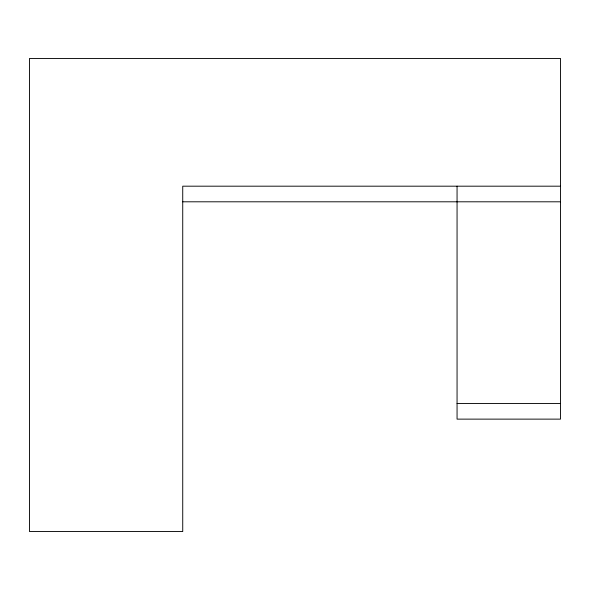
<?xml version="1.0" encoding="UTF-8"?>
<svg xmlns="http://www.w3.org/2000/svg" width="590" height="590" viewBox="0 0 590 590"><rect width="100%" height="100%" fill="white"/><g stroke="black" fill="none" stroke-linecap="round" stroke-linejoin="round"><path stroke-width="0.89" d="M560.5 186.182L182.73 186.182L182.73 531.546L29.5 531.546L29.5 58.454L560.5 58.454L560.5 419.129L457.058 419.129L457.058 186.182M182.73 201.802L560.5 201.802M457.058 403.516L560.5 403.516"/></g></svg>
